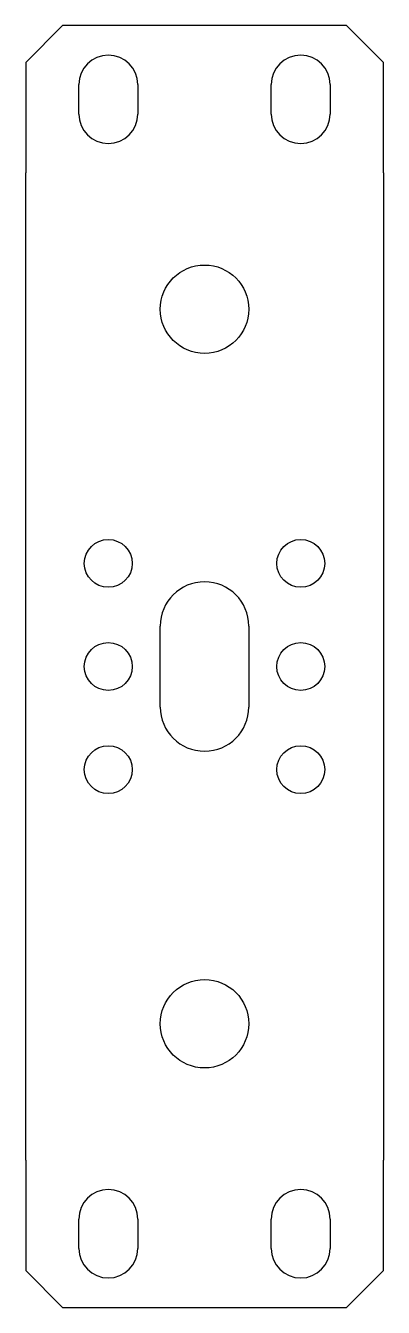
# Model space of a CAD drawing. Header units: millimetres. Extents: x 75 to 123, y 28 to 202.
import ezdxf

# ---------------------------------------------------------------- set-up
doc = ezdxf.new("R2010")
doc.units = ezdxf.units.MM
doc.layers.add('C06464-A', color=7, linetype='Continuous')

msp = doc.modelspace()

# ---------------------------------------------------------------- linework, layer by layer
at = {"layer": 'C06464-A', "color": 7, "linetype": 'Continuous'}
for p, q in [((79.69, 201.94), (74.69, 196.94)), ((118.19, 201.94), (79.69, 201.94)), ((123.19, 196.94), (118.19, 201.94)), ((74.69, 196.94), (74.69, 181.94)), ((123.19, 181.94), (123.19, 196.94)), ((81.89, 189.94), (81.89, 193.94)), ((89.89, 193.94), (89.89, 189.94)), ((107.99, 189.94), (107.99, 193.94)), ((115.99, 193.94), (115.99, 189.94)), ((74.69, 144.94), (74.69, 181.94)), ((74.69, 181.94), (74.69, 181.94)), ((123.19, 181.94), (123.19, 144.94)), ((123.19, 181.94), (123.19, 181.94)), ((74.69, 144.94), (74.69, 144.93)), ((74.69, 84.93), (74.69, 144.93)), ((123.19, 144.93), (123.19, 144.94)), ((123.19, 144.93), (123.19, 84.93)), ((92.94, 109.43), (92.94, 120.43)), ((104.94, 120.43), (104.94, 109.43)), ((74.69, 47.93), (74.69, 84.93)), ((74.69, 84.93), (74.69, 84.93)), ((123.19, 84.93), (123.19, 47.93)), ((123.19, 84.93), (123.19, 84.93)), ((74.69, 47.92), (74.69, 47.93)), ((74.69, 47.92), (74.69, 32.93)), ((123.19, 47.93), (123.19, 47.92)), ((123.19, 32.93), (123.19, 47.92)), ((81.89, 35.92), (81.89, 39.92)), ((89.89, 39.92), (89.89, 35.92)), ((107.99, 35.92), (107.99, 39.92)), ((115.99, 39.92), (115.99, 35.92)), ((74.69, 32.93), (79.69, 27.93)), ((118.19, 27.93), (123.19, 32.93)), ((79.69, 27.93), (118.19, 27.93))]:
    msp.add_line(p, q, dxfattribs=at)
for centre, radius in [((98.94, 163.44), 6), ((85.89, 128.93), 3.25), ((111.99, 128.93), 3.25), ((85.89, 114.93), 3.25), ((111.99, 114.93), 3.25), ((85.89, 100.93), 3.25), ((111.99, 100.93), 3.25), ((98.94, 66.43), 6)]:
    msp.add_circle(centre, radius, dxfattribs=at)
for centre, radius, start, end in [((85.89, 193.94), 4, 0, 180), ((111.99, 193.94), 4, 0, 180), ((85.89, 189.94), 4, 180, 0), ((111.99, 189.94), 4, 180, 0), ((98.94, 120.43), 6, 0, 180), ((98.94, 109.43), 6, 180, 0), ((85.89, 39.92), 4, 0, 180), ((111.99, 39.92), 4, 0, 180), ((85.89, 35.92), 4, 180, 0), ((111.99, 35.92), 4, 180, 0)]:
    msp.add_arc(centre, radius, start, end, dxfattribs=at)

doc.saveas('drawing.dxf')
